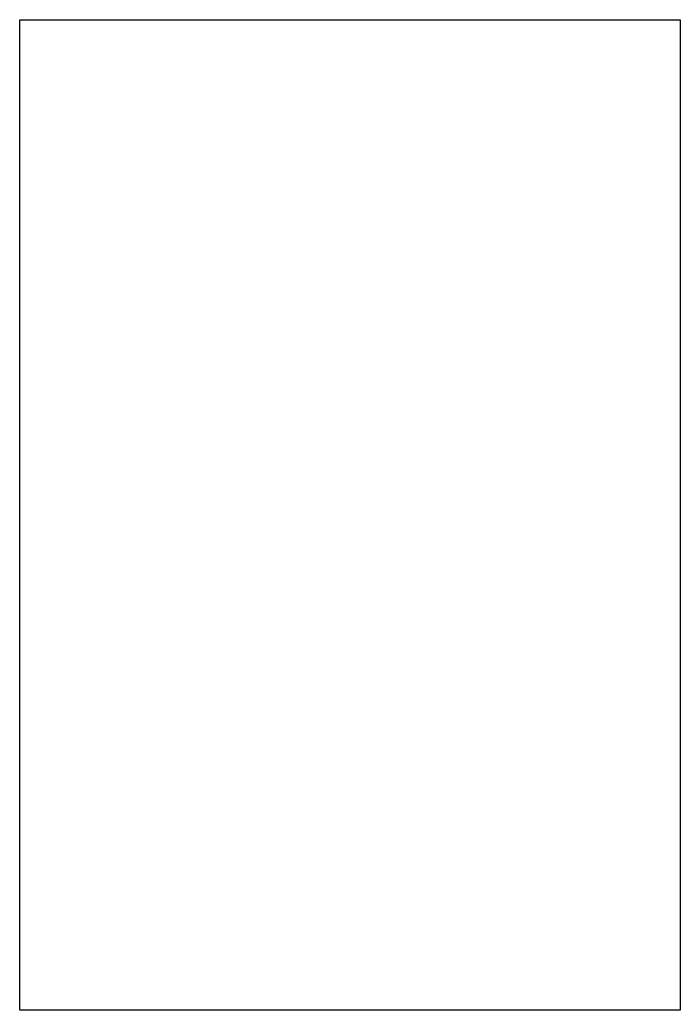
# Model space of a CAD drawing. Header units: inches. Extents: x 0 to 10.3, y -15.4 to 0.1.
import ezdxf

# ---------------------------------------------------------------- set-up
doc = ezdxf.new("R2010")
doc.units = ezdxf.units.IN
doc.header["$MEASUREMENT"] = 0
doc.layers.add('Capa 1', color=7, linetype='Continuous')
picture_1 = doc.add_image_def('image1.png', size_in_pixel=(4246, 6362))

msp = doc.modelspace()

# ---------------------------------------------------------------- pictures from other files: only their frames are drawn
at = {"layer": 'Capa 1'}
image = msp.add_image(picture_1, insert=(-0.035, -15.366), size_in_units=(10.303, 15.437), dxfattribs=at)

doc.saveas('drawing.dxf')
